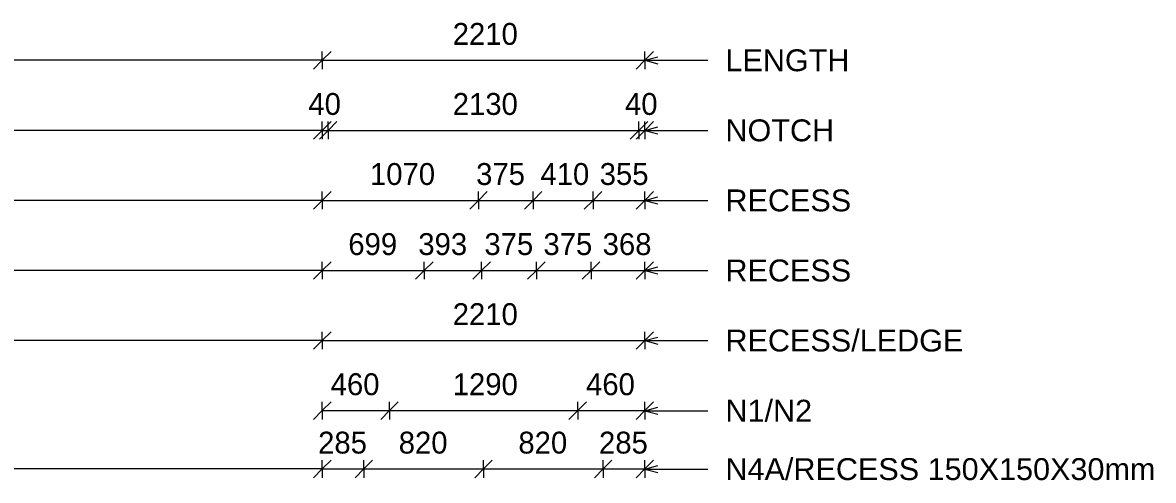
# Model space of a CAD drawing. Header units: millimetres. Extents: x -9471 to 9984, y -2794 to 13196.
# Drawn here: x -4792 to 2957, y 10060 to 13196 of the extents above; entities that cross this region are included whole.
import ezdxf

# ---------------------------------------------------------------- set-up
doc = ezdxf.new("R2010")
doc.units = ezdxf.units.MM
for name, color, linetype, lineweight in [('A-ANNO-DIMS', 211, 'Continuous', 9), ('A-ANNO-DIMS-60', 211, 'Continuous', 9), ('A-DETL-MBND', 5, 'Continuous', 18), ('G-ANNO-TEXT', 231, 'Continuous', 9)]:
    doc.layers.add(name, color=color, linetype=linetype, lineweight=lineweight)
doc.styles.add('Arial_1', font='arial.ttf', dxfattribs={"height": 150})
doc.styles.add('Nirmala UI Semilight', font='NirmalaS.ttf', dxfattribs={"height": 150})
doc.dimstyles.new('Arrow_Filled_-_2_5_NI_UI', dxfattribs={"dimscale": 304.8, "dimtxt": 157.104592, "dimasz": 0.393701, "dimexe": 0.19685, "dimexo": 0.0625, "dimgap": 0.19685, "dimtad": 1, "dimdec": 4, "dimzin": 0, "dimdsep": 46, "dimtxsty": 'Nirmala UI Semilight', "dimblk1": 'OBLIQUE', "dimblk2": 'OBLIQUE', "dimsah": 1, "dimcen": 0.09, "dimazin": 0, "dimtfac": 1, "dimtdec": 4, "dimtix": 1, "dimtmove": 2, "dimatfit": 3, "dimfxl": 0.19685, "dimfxlon": 1, "dimtvp": 1, "dimtolj": 1, "dimtzin": 0, "dimarcsym": 2})
doc.dimstyles.new('Arrow_Filled_-_2_5_NI_UI_1', dxfattribs={"dimscale": 304.8, "dimtxt": 157.104592, "dimasz": 0.393701, "dimexe": 0.19685, "dimexo": 0.0625, "dimgap": 0.19685, "dimtad": 1, "dimdec": 4, "dimzin": 0, "dimdsep": 46, "dimtxsty": 'Nirmala UI Semilight', "dimblk1": 'OBLIQUE', "dimblk2": 'OBLIQUE', "dimsah": 1, "dimcen": 0.09, "dimazin": 0, "dimtfac": 1, "dimtdec": 4, "dimtix": 1, "dimtmove": 0, "dimatfit": 3, "dimfxl": 0.19685, "dimfxlon": 1, "dimtvp": 1, "dimtolj": 1, "dimtzin": 0, "dimarcsym": 2})

# ---------------------------------------------------------------- blocks, each defined once
blk = doc.blocks.new('DIMBLOCK56-Elevation Front')
at = {"layer": 'A-ANNO-DIMS-60'}
for p, q in [((-2738.5, 10538.3), (-2678.5, 10598.3)), ((-2738.5, 10538.3), (-2738.5, 10598.3)), ((-2278.5, 10538.3), (-2218.5, 10598.3)), ((-2278.5, 10538.3), (-2278.5, 10598.3)), ((-2738.5, 10538.3), (-2798.5, 10478.3)), ((-2738.5, 10538.3), (-2278.5, 10538.3)), ((-2738.5, 10538.3), (-2738.5, 10478.3)), ((-2278.5, 10538.3), (-2338.5, 10478.3)), ((-2278.5, 10538.3), (-2278.5, 10478.3))]:
    blk.add_line(p, q, dxfattribs=at)
at = {"layer": 'A-ANNO-DIMS-60', "color": 0, "insert": (-2681.4, 10794), "char_height": 150, "width": 414.756, "attachment_point": 1, "line_spacing_factor": 1.142579, "style": 'Nirmala UI Semilight'}
blk.add_mtext('460', dxfattribs=at)
blk = doc.blocks.new('_Oblique')
at = {"color": 0, "linetype": 'ByBlock', "lineweight": -2}
blk.add_line((-0.5, -0.5), (0.5, 0.5), dxfattribs=at)
blk = doc.blocks.new('DIMBLOCK57-Elevation Front')
at = {"layer": 'A-ANNO-DIMS-60'}
for p, q in [((-2278.5, 10538.3), (-2218.5, 10598.3)), ((-2278.5, 10538.3), (-2278.5, 10598.3)), ((-988.5, 10538.3), (-928.5, 10598.3)), ((-988.5, 10538.3), (-988.5, 10598.3)), ((-2278.5, 10538.3), (-2338.5, 10478.3)), ((-2278.5, 10538.3), (-988.5, 10538.3)), ((-2278.5, 10538.3), (-2278.5, 10478.3)), ((-988.5, 10538.3), (-1048.5, 10478.3)), ((-988.5, 10538.3), (-988.5, 10478.3))]:
    blk.add_line(p, q, dxfattribs=at)
at = {"layer": 'A-ANNO-DIMS-60', "color": 0, "insert": (-1844.9, 10794), "char_height": 150, "width": 507.305, "attachment_point": 1, "line_spacing_factor": 1.142579, "style": 'Nirmala UI Semilight'}
blk.add_mtext('1290', dxfattribs=at)
blk = doc.blocks.new('DIMBLOCK58-Elevation Front')
at = {"layer": 'A-ANNO-DIMS-60'}
for p, q in [((-988.5, 10538.3), (-928.5, 10598.3)), ((-988.5, 10538.3), (-988.5, 10598.3)), ((-528.5, 10538.3), (-468.5, 10598.3)), ((-528.5, 10538.3), (-528.5, 10598.3)), ((-988.5, 10538.3), (-1048.5, 10478.3)), ((-988.5, 10538.3), (-528.5, 10538.3)), ((-988.5, 10538.3), (-988.5, 10478.3)), ((-528.5, 10538.3), (-588.5, 10478.3)), ((-528.5, 10538.3), (-528.5, 10478.3))]:
    blk.add_line(p, q, dxfattribs=at)
at = {"layer": 'A-ANNO-DIMS-60', "color": 0, "insert": (-931.4, 10794), "char_height": 150, "width": 414.756, "attachment_point": 1, "line_spacing_factor": 1.142579, "style": 'Nirmala UI Semilight'}
blk.add_mtext('460', dxfattribs=at)
blk = doc.blocks.new('DIMBLOCK59-Elevation Front')
at = {"layer": 'A-ANNO-DIMS-60'}
for p, q in [((-2738.5, 11018.3), (-2798.5, 10958.3)), ((-2738.5, 11018.3), (-2678.5, 11078.3)), ((-2738.5, 11018.3), (-2738.5, 11078.3)), ((-2738.5, 11018.3), (-528.5, 11018.3)), ((-2738.5, 11018.3), (-2738.5, 10958.3)), ((-528.5, 11018.3), (-588.5, 10958.3)), ((-528.5, 11018.3), (-468.5, 11078.3)), ((-528.5, 11018.3), (-528.5, 11078.3)), ((-528.5, 11018.3), (-528.5, 10958.3))]:
    blk.add_line(p, q, dxfattribs=at)
at = {"layer": 'A-ANNO-DIMS-60', "color": 0, "insert": (-1844.9, 11274), "char_height": 150, "width": 507.305, "attachment_point": 1, "line_spacing_factor": 1.142579, "style": 'Nirmala UI Semilight'}
blk.add_mtext('2210', dxfattribs=at)
blk = doc.blocks.new('DIMBLOCK65-Elevation Front')
at = {"layer": 'A-ANNO-DIMS-60'}
for p, q in [((-2738.5, 11498.3), (-2678.5, 11558.3)), ((-2738.5, 11498.3), (-2738.5, 11558.3)), ((-2039.5, 11498.3), (-1979.5, 11558.3)), ((-2039.5, 11498.3), (-2039.5, 11558.3)), ((-2738.5, 11498.3), (-2798.5, 11438.3)), ((-2738.5, 11498.3), (-2039.5, 11498.3)), ((-2738.5, 11498.3), (-2738.5, 11438.3)), ((-2039.5, 11498.3), (-2099.5, 11438.3)), ((-2039.5, 11498.3), (-2039.5, 11438.3))]:
    blk.add_line(p, q, dxfattribs=at)
at = {"layer": 'A-ANNO-DIMS-60', "color": 0, "insert": (-2560.4, 11754), "char_height": 150, "width": 411.328, "attachment_point": 1, "line_spacing_factor": 1.142579, "style": 'Nirmala UI Semilight'}
blk.add_mtext('699', dxfattribs=at)
blk = doc.blocks.new('DIMBLOCK66-Elevation Front')
at = {"layer": 'A-ANNO-DIMS-60'}
for p, q in [((-2039.5, 11498.3), (-1979.5, 11558.3)), ((-2039.5, 11498.3), (-2039.5, 11558.3)), ((-1646.8, 11498.3), (-1586.8, 11558.3)), ((-1646.8, 11498.3), (-1646.8, 11558.3)), ((-2039.5, 11498.3), (-2099.5, 11438.3)), ((-2039.5, 11498.3), (-1646.8, 11498.3)), ((-2039.5, 11498.3), (-2039.5, 11438.3)), ((-1646.8, 11498.3), (-1706.8, 11438.3)), ((-1646.8, 11498.3), (-1646.8, 11438.3))]:
    blk.add_line(p, q, dxfattribs=at)
at = {"layer": 'A-ANNO-DIMS-60', "color": 0, "insert": (-2080.7, 11754), "char_height": 150, "width": 411.328, "attachment_point": 1, "line_spacing_factor": 1.142579, "style": 'Nirmala UI Semilight'}
blk.add_mtext('393', dxfattribs=at)
blk = doc.blocks.new('DIMBLOCK67-Elevation Front')
at = {"layer": 'A-ANNO-DIMS-60'}
for p, q in [((-1646.8, 11498.3), (-1586.8, 11558.3)), ((-1646.8, 11498.3), (-1646.8, 11558.3)), ((-1271.8, 11498.3), (-1211.8, 11558.3)), ((-1271.8, 11498.3), (-1271.8, 11558.3)), ((-1646.8, 11498.3), (-1706.8, 11438.3)), ((-1646.8, 11498.3), (-1271.8, 11498.3)), ((-1646.8, 11498.3), (-1646.8, 11438.3)), ((-1271.8, 11498.3), (-1331.8, 11438.3)), ((-1271.8, 11498.3), (-1271.8, 11438.3))]:
    blk.add_line(p, q, dxfattribs=at)
at = {"layer": 'A-ANNO-DIMS-60', "color": 0, "insert": (-1627.8, 11754), "char_height": 150, "width": 404.473, "attachment_point": 1, "line_spacing_factor": 1.142579, "style": 'Nirmala UI Semilight'}
blk.add_mtext('375', dxfattribs=at)
blk = doc.blocks.new('DIMBLOCK68-Elevation Front')
at = {"layer": 'A-ANNO-DIMS-60'}
for p, q in [((-1271.8, 11498.3), (-1211.8, 11558.3)), ((-1271.8, 11498.3), (-1271.8, 11558.3)), ((-896.8, 11498.3), (-836.8, 11558.3)), ((-896.8, 11498.3), (-896.8, 11558.3)), ((-1271.8, 11498.3), (-1331.8, 11438.3)), ((-1271.8, 11498.3), (-896.8, 11498.3)), ((-1271.8, 11498.3), (-1271.8, 11438.3)), ((-896.8, 11498.3), (-956.8, 11438.3)), ((-896.8, 11498.3), (-896.8, 11438.3))]:
    blk.add_line(p, q, dxfattribs=at)
at = {"layer": 'A-ANNO-DIMS-60', "color": 0, "insert": (-1223.4, 11754), "char_height": 150, "width": 404.473, "attachment_point": 1, "line_spacing_factor": 1.142579, "style": 'Nirmala UI Semilight'}
blk.add_mtext('375', dxfattribs=at)
blk = doc.blocks.new('DIMBLOCK69-Elevation Front')
at = {"layer": 'A-ANNO-DIMS-60'}
for p, q in [((-896.8, 11498.3), (-836.8, 11558.3)), ((-896.8, 11498.3), (-896.8, 11558.3)), ((-528.5, 11498.3), (-468.5, 11558.3)), ((-528.5, 11498.3), (-528.5, 11558.3)), ((-896.8, 11498.3), (-956.8, 11438.3)), ((-896.8, 11498.3), (-528.5, 11498.3)), ((-896.8, 11498.3), (-896.8, 11438.3)), ((-528.5, 11498.3), (-588.5, 11438.3)), ((-528.5, 11498.3), (-528.5, 11438.3))]:
    blk.add_line(p, q, dxfattribs=at)
at = {"layer": 'A-ANNO-DIMS-60', "color": 0, "insert": (-817.5, 11754), "char_height": 150, "width": 411.328, "attachment_point": 1, "line_spacing_factor": 1.142579, "style": 'Nirmala UI Semilight'}
blk.add_mtext('368', dxfattribs=at)
blk = doc.blocks.new('DIMBLOCK79-Elevation Front')
at = {"layer": 'A-ANNO-DIMS-60'}
for p, q in [((-2738.5, 11978.3), (-2678.5, 12038.3)), ((-2738.5, 11978.3), (-2738.5, 12038.3)), ((-1668.5, 11978.3), (-1608.5, 12038.3)), ((-1668.5, 11978.3), (-1668.5, 12038.3)), ((-2738.5, 11978.3), (-2798.5, 11918.3)), ((-2738.5, 11978.3), (-1668.5, 11978.3)), ((-2738.5, 11978.3), (-2738.5, 11918.3)), ((-1668.5, 11978.3), (-1728.5, 11918.3)), ((-1668.5, 11978.3), (-1668.5, 11918.3))]:
    blk.add_line(p, q, dxfattribs=at)
at = {"layer": 'A-ANNO-DIMS-60', "color": 0, "insert": (-2412, 12234), "char_height": 150, "width": 500.45, "attachment_point": 1, "line_spacing_factor": 1.142579, "style": 'Nirmala UI Semilight'}
blk.add_mtext('1070', dxfattribs=at)
blk = doc.blocks.new('DIMBLOCK80-Elevation Front')
at = {"layer": 'A-ANNO-DIMS-60'}
for p, q in [((-1668.5, 11978.3), (-1608.5, 12038.3)), ((-1668.5, 11978.3), (-1668.5, 12038.3)), ((-1293.5, 11978.3), (-1233.5, 12038.3)), ((-1293.5, 11978.3), (-1293.5, 12038.3)), ((-1668.5, 11978.3), (-1728.5, 11918.3)), ((-1668.5, 11978.3), (-1293.5, 11978.3)), ((-1668.5, 11978.3), (-1668.5, 11918.3)), ((-1293.5, 11978.3), (-1353.5, 11918.3)), ((-1293.5, 11978.3), (-1293.5, 11918.3))]:
    blk.add_line(p, q, dxfattribs=at)
at = {"layer": 'A-ANNO-DIMS-60', "color": 0, "insert": (-1684.4, 12234), "char_height": 150, "width": 404.473, "attachment_point": 1, "line_spacing_factor": 1.142579, "style": 'Nirmala UI Semilight'}
blk.add_mtext('375', dxfattribs=at)
blk = doc.blocks.new('DIMBLOCK81-Elevation Front')
at = {"layer": 'A-ANNO-DIMS-60'}
for p, q in [((-1293.5, 11978.3), (-1233.5, 12038.3)), ((-1293.5, 11978.3), (-1293.5, 12038.3)), ((-883.1, 11978.3), (-823.1, 12038.3)), ((-883.1, 11978.3), (-883.1, 12038.3)), ((-1293.5, 11978.3), (-1353.5, 11918.3)), ((-1293.5, 11978.3), (-883.1, 11978.3)), ((-1293.5, 11978.3), (-1293.5, 11918.3)), ((-883.1, 11978.3), (-943.1, 11918.3)), ((-883.1, 11978.3), (-883.1, 11918.3))]:
    blk.add_line(p, q, dxfattribs=at)
at = {"layer": 'A-ANNO-DIMS-60', "color": 0, "insert": (-1244, 12234), "char_height": 150, "width": 373.623, "attachment_point": 1, "line_spacing_factor": 1.142579, "style": 'Nirmala UI Semilight'}
blk.add_mtext('410', dxfattribs=at)
blk = doc.blocks.new('DIMBLOCK82-Elevation Front')
at = {"layer": 'A-ANNO-DIMS-60'}
for p, q in [((-883.1, 11978.3), (-823.1, 12038.3)), ((-883.1, 11978.3), (-883.1, 12038.3)), ((-528.5, 11978.3), (-468.5, 12038.3)), ((-528.5, 11978.3), (-528.5, 12038.3)), ((-883.1, 11978.3), (-943.1, 11918.3)), ((-883.1, 11978.3), (-528.5, 11978.3)), ((-883.1, 11978.3), (-883.1, 11918.3)), ((-528.5, 11978.3), (-588.5, 11918.3)), ((-528.5, 11978.3), (-528.5, 11918.3))]:
    blk.add_line(p, q, dxfattribs=at)
at = {"layer": 'A-ANNO-DIMS-60', "color": 0, "insert": (-837.8, 12234), "char_height": 150, "width": 411.328, "attachment_point": 1, "line_spacing_factor": 1.142579, "style": 'Nirmala UI Semilight'}
blk.add_mtext('355', dxfattribs=at)
blk = doc.blocks.new('DIMBLOCK83-Elevation Front')
at = {"layer": 'A-ANNO-DIMS-60'}
for p, q in [((-2738.5, 12458.3), (-2678.5, 12518.3)), ((-2738.5, 12458.3), (-2738.5, 12518.3)), ((-2698.5, 12458.3), (-2638.5, 12518.3)), ((-2698.5, 12458.3), (-2698.5, 12518.3)), ((-2738.5, 12458.3), (-2798.5, 12398.3)), ((-2698.5, 12458.3), (-2758.5, 12398.3)), ((-2738.5, 12458.3), (-2698.5, 12458.3)), ((-2738.5, 12458.3), (-2738.5, 12398.3)), ((-2698.5, 12458.3), (-2698.5, 12398.3))]:
    blk.add_line(p, q, dxfattribs=at)
at = {"layer": 'A-ANNO-DIMS-60', "color": 0, "insert": (-2834.2, 12714), "char_height": 150, "width": 277.647, "attachment_point": 1, "line_spacing_factor": 1.142579, "style": 'Nirmala UI Semilight'}
blk.add_mtext('40', dxfattribs=at)
blk = doc.blocks.new('DIMBLOCK84-Elevation Front')
at = {"layer": 'A-ANNO-DIMS-60'}
for p, q in [((-2698.5, 12458.3), (-2638.5, 12518.3)), ((-2698.5, 12458.3), (-2698.5, 12518.3)), ((-568.5, 12458.3), (-508.5, 12518.3)), ((-568.5, 12458.3), (-568.5, 12518.3)), ((-2698.5, 12458.3), (-2758.5, 12398.3)), ((-2698.5, 12458.3), (-568.5, 12458.3)), ((-2698.5, 12458.3), (-2698.5, 12398.3)), ((-568.5, 12458.3), (-628.5, 12398.3)), ((-568.5, 12458.3), (-568.5, 12398.3))]:
    blk.add_line(p, q, dxfattribs=at)
at = {"layer": 'A-ANNO-DIMS-60', "color": 0, "insert": (-1844.9, 12714), "char_height": 150, "width": 507.305, "attachment_point": 1, "line_spacing_factor": 1.142579, "style": 'Nirmala UI Semilight'}
blk.add_mtext('2130', dxfattribs=at)
blk = doc.blocks.new('DIMBLOCK85-Elevation Front')
at = {"layer": 'A-ANNO-DIMS-60'}
for p, q in [((-568.5, 12458.3), (-508.5, 12518.3)), ((-568.5, 12458.3), (-568.5, 12518.3)), ((-528.5, 12458.3), (-468.5, 12518.3)), ((-528.5, 12458.3), (-528.5, 12518.3)), ((-568.5, 12458.3), (-628.5, 12398.3)), ((-528.5, 12458.3), (-588.5, 12398.3)), ((-568.5, 12458.3), (-528.5, 12458.3)), ((-568.5, 12458.3), (-568.5, 12398.3)), ((-528.5, 12458.3), (-528.5, 12398.3))]:
    blk.add_line(p, q, dxfattribs=at)
at = {"layer": 'A-ANNO-DIMS-60', "color": 0, "insert": (-664.2, 12714), "char_height": 150, "width": 277.647, "attachment_point": 1, "line_spacing_factor": 1.142579, "style": 'Nirmala UI Semilight'}
blk.add_mtext('40', dxfattribs=at)
blk = doc.blocks.new('DIMBLOCK86-Elevation Front')
at = {"layer": 'A-ANNO-DIMS-60'}
for p, q in [((-2738.5, 12938.3), (-2678.5, 12998.3)), ((-2738.5, 12938.3), (-2738.5, 12998.3)), ((-528.5, 12938.3), (-468.5, 12998.3)), ((-528.5, 12938.3), (-528.5, 12998.3)), ((-2738.5, 12938.3), (-2798.5, 12878.3)), ((-2738.5, 12938.3), (-528.5, 12938.3)), ((-2738.5, 12938.3), (-2738.5, 12878.3)), ((-528.5, 12938.3), (-588.5, 12878.3)), ((-528.5, 12938.3), (-528.5, 12878.3))]:
    blk.add_line(p, q, dxfattribs=at)
at = {"layer": 'A-ANNO-DIMS-60', "color": 0, "insert": (-1844.9, 13194), "char_height": 150, "width": 507.305, "attachment_point": 1, "line_spacing_factor": 1.142579, "style": 'Nirmala UI Semilight'}
blk.add_mtext('2210', dxfattribs=at)
blk = doc.blocks.new('DIMBLOCK91-Elevation Front')
at = {"layer": 'A-ANNO-DIMS-60'}
for p, q in [((-2738.5, 10138.3), (-2678.5, 10198.3)), ((-2738.5, 10138.3), (-2738.5, 10198.3)), ((-2453.5, 10138.3), (-2393.5, 10198.3)), ((-2453.5, 10138.3), (-2453.5, 10198.3)), ((-2738.5, 10138.3), (-2798.5, 10078.3)), ((-2738.5, 10138.3), (-2453.5, 10138.3)), ((-2738.5, 10138.3), (-2738.5, 10078.3)), ((-2453.5, 10138.3), (-2513.5, 10078.3)), ((-2453.5, 10138.3), (-2453.5, 10078.3))]:
    blk.add_line(p, q, dxfattribs=at)
at = {"layer": 'A-ANNO-DIMS-60', "color": 0, "insert": (-2767.4, 10394), "char_height": 150, "width": 411.328, "attachment_point": 1, "line_spacing_factor": 1.142579, "style": 'Nirmala UI Semilight'}
blk.add_mtext('285', dxfattribs=at)
blk = doc.blocks.new('DIMBLOCK92-Elevation Front')
at = {"layer": 'A-ANNO-DIMS-60'}
for p, q in [((-2453.5, 10138.3), (-2393.5, 10198.3)), ((-2453.5, 10138.3), (-2453.5, 10198.3)), ((-1633.5, 10138.3), (-1573.5, 10198.3)), ((-1633.5, 10138.3), (-1633.5, 10198.3)), ((-2453.5, 10138.3), (-2513.5, 10078.3)), ((-2453.5, 10138.3), (-1633.5, 10138.3)), ((-2453.5, 10138.3), (-2453.5, 10078.3)), ((-1633.5, 10138.3), (-1693.5, 10078.3)), ((-1633.5, 10138.3), (-1633.5, 10078.3))]:
    blk.add_line(p, q, dxfattribs=at)
at = {"layer": 'A-ANNO-DIMS-60', "color": 0, "insert": (-2214.9, 10394), "char_height": 150, "width": 411.328, "attachment_point": 1, "line_spacing_factor": 1.142579, "style": 'Nirmala UI Semilight'}
blk.add_mtext('820', dxfattribs=at)
blk = doc.blocks.new('DIMBLOCK93-Elevation Front')
at = {"layer": 'A-ANNO-DIMS-60'}
for p, q in [((-1633.5, 10138.3), (-1573.5, 10198.3)), ((-1633.5, 10138.3), (-1633.5, 10198.3)), ((-813.5, 10138.3), (-753.5, 10198.3)), ((-813.5, 10138.3), (-813.5, 10198.3)), ((-1633.5, 10138.3), (-1693.5, 10078.3)), ((-1633.5, 10138.3), (-813.5, 10138.3)), ((-1633.5, 10138.3), (-1633.5, 10078.3)), ((-813.5, 10138.3), (-873.5, 10078.3)), ((-813.5, 10138.3), (-813.5, 10078.3))]:
    blk.add_line(p, q, dxfattribs=at)
at = {"layer": 'A-ANNO-DIMS-60', "color": 0, "insert": (-1394.9, 10394), "char_height": 150, "width": 411.328, "attachment_point": 1, "line_spacing_factor": 1.142579, "style": 'Nirmala UI Semilight'}
blk.add_mtext('820', dxfattribs=at)
blk = doc.blocks.new('DIMBLOCK94-Elevation Front')
at = {"layer": 'A-ANNO-DIMS-60'}
for p, q in [((-813.5, 10138.3), (-753.5, 10198.3)), ((-813.5, 10138.3), (-813.5, 10198.3)), ((-528.5, 10138.3), (-468.5, 10198.3)), ((-528.5, 10138.3), (-528.5, 10198.3)), ((-813.5, 10138.3), (-873.5, 10078.3)), ((-813.5, 10138.3), (-528.5, 10138.3)), ((-813.5, 10138.3), (-813.5, 10078.3)), ((-528.5, 10138.3), (-588.5, 10078.3)), ((-528.5, 10138.3), (-528.5, 10078.3))]:
    blk.add_line(p, q, dxfattribs=at)
at = {"layer": 'A-ANNO-DIMS-60', "color": 0, "insert": (-842.4, 10394), "char_height": 150, "width": 411.328, "attachment_point": 1, "line_spacing_factor": 1.142579, "style": 'Nirmala UI Semilight'}
blk.add_mtext('285', dxfattribs=at)

msp = doc.modelspace()

# ---------------------------------------------------------------- linework, layer by layer
at = {"layer": 'A-DETL-MBND'}
for p, q in [((-2738.54611, 12938.32901), (-9213.42829, 12938.32901)), ((-2738.54611, 12458.32901), (-9213.42829, 12458.32901)), ((-2738.54611, 11978.32901), (-8733.42829, 11978.32901)), ((-2738.54611, 11498.32901), (-8253.42829, 11498.32901)), ((-2738.54611, 11018.32901), (-7773.42829, 11018.32901)), ((-2738.54611, 10138.32901), (-5453.32307, 10138.32901))]:
    msp.add_line(p, q, dxfattribs=at)
at = {"layer": 'G-ANNO-TEXT', "color": 7}
for p, q in [((-528.69385, 12938.26206), (-438.69385, 12962.37748)), ((-528.69385, 12938.26206), (-438.69385, 12914.14663)), ((-528.69385, 12938.26206), (-96.06699, 12938.26206)), ((-528.69385, 12458.26206), (-438.69385, 12482.37748)), ((-528.69385, 12458.26206), (-438.69385, 12434.14663)), ((-528.69385, 12458.26206), (-96.06699, 12458.26206)), ((-528.69385, 11978.26206), (-438.69385, 12002.37748)), ((-528.69385, 11978.26206), (-438.69385, 11954.14663)), ((-528.69385, 11978.26206), (-96.06699, 11978.26206)), ((-528.69385, 11498.26206), (-438.69385, 11522.37748)), ((-528.69385, 11498.26206), (-438.69385, 11474.14663)), ((-528.69385, 11498.26206), (-96.06699, 11498.26206)), ((-528.69385, 11018.28209), (-438.69385, 11042.39752)), ((-528.69385, 11018.28209), (-438.69385, 10994.16667)), ((-528.69385, 11018.28209), (-96.06699, 11018.28209)), ((-528.69385, 10537.42272), (-438.69385, 10561.53815)), ((-528.69385, 10537.42272), (-438.69385, 10513.30729)), ((-528.69385, 10537.42272), (-96.06699, 10537.42272)), ((-528.69385, 10137.42272), (-438.69385, 10161.53815)), ((-528.69385, 10137.42272), (-438.69385, 10113.30729)), ((-528.69385, 10137.42272), (-96.06699, 10137.42272))]:
    msp.add_line(p, q, dxfattribs=at)

# ---------------------------------------------------------------- texts
at = {"layer": 'G-ANNO-TEXT', "color": 7, "char_height": 150, "attachment_point": 1, "style": 'Arial_1'}
for s, insert, width in [('LENGTH', (23.93301, 13013.26206), 1029.36675), ('NOTCH', (23.93301, 12533.26206), 904.3035), ('RECESS', (23.93301, 12053.26206), 1038.987), ('RECESS', (23.93301, 11573.26206), 1038.987), ('RECESS/LEDGE', (23.93301, 11093.28209), 1967.341125), ('N1/N2', (23.93301, 10612.42272), 716.708625), ('N4A/RECESS 150X150X30mm', (23.93301, 10212.42272), 3559.4925)]:
    msp.add_mtext(s, dxfattribs=dict(at, insert=insert, width=width))

# ---------------------------------------------------------------- dimensions: what is measured, and where the dimension line sits
at = {"layer": 'A-ANNO-DIMS'}
for base, p1, p2, override, picture, middle in [((-528.54611, 12938.32901), (-2738.54611, 12878.32901), (-528.54611, 12878.32901), {"dimpost": '<>', "dimfxl": 2210}, 'DIMBLOCK86-Elevation Front', (-1633.54611, 13076.25788)), ((-2698.54611, 12458.32901), (-2738.54611, 12398.32901), (-2698.54611, 12398.32901), {"dimpost": '<>', "dimfxl": 40}, 'DIMBLOCK83-Elevation Front', (-2718.54611, 12595.83947)), ((-568.54611, 12458.32901), (-2698.54611, 12398.32901), (-568.54611, 12398.32901), {"dimpost": '<>', "dimfxl": 2130}, 'DIMBLOCK84-Elevation Front', (-1633.54611, 12596.31018)), ((-528.54611, 12458.32901), (-568.54611, 12398.32901), (-528.54611, 12398.32901), {"dimpost": '<>', "dimfxl": 40}, 'DIMBLOCK85-Elevation Front', (-548.54611, 12595.83947)), ((-1668.48442, 11978.32901), (-2738.54611, 11918.32901), (-1668.48442, 11918.32901), {"dimpost": '<>', "dimfxl": 1070.061688}, 'DIMBLOCK79-Elevation Front', (-2203.51526, 12116.25788)), ((-883.11461, 11978.32901), (-1293.48442, 11918.32901), (-883.11461, 11918.32901), {"dimpost": '<>', "dimfxl": 410.369804}, 'DIMBLOCK81-Elevation Front', (-1088.29952, 12116.25788)), ((-2039.47839, 11498.32901), (-2738.54611, 11438.32901), (-2039.47839, 11438.32901), {"dimpost": '<>', "dimfxl": 699.067714}, 'DIMBLOCK65-Elevation Front', (-2389.01225, 11635.89177)), ((-1271.76081, 11498.32901), (-1646.76081, 11438.32901), (-1271.76081, 11438.32901), {"dimpost": '<>', "dimfxl": 375}, 'DIMBLOCK67-Elevation Front', (-1459.26081, 11635.89177)), ((-528.54611, 11018.32901), (-2738.54611, 10958.32901), (-528.54611, 10958.32901), {"dimpost": '<>', "dimfxl": 2210}, 'DIMBLOCK59-Elevation Front', (-1633.54611, 11156.25788)), ((-2278.54611, 10538.32901), (-2738.54611, 10478.32901), (-2278.54611, 10478.32901), {"dimpost": '<>', "dimfxl": 460}, 'DIMBLOCK56-Elevation Front', (-2508.54611, 10675.89177)), ((-988.54611, 10538.32901), (-2278.54611, 10478.32901), (-988.54611, 10478.32901), {"dimpost": '<>', "dimfxl": 1290}, 'DIMBLOCK57-Elevation Front', (-1633.54611, 10676.31018)), ((-528.54611, 10538.32901), (-988.54611, 10478.32901), (-528.54611, 10478.32901), {"dimpost": '<>', "dimfxl": 460}, 'DIMBLOCK58-Elevation Front', (-758.54611, 10675.89177)), ((-2453.54611, 10138.32901), (-2738.54611, 10078.32901), (-2453.54611, 10078.32901), {"dimpost": '<>', "dimfxl": 285}, 'DIMBLOCK91-Elevation Front', (-2596.04611, 10275.83947)), ((-1633.54611, 10138.32901), (-2453.54611, 10078.32901), (-1633.54611, 10078.32901), {"dimpost": '<>', "dimfxl": 820}, 'DIMBLOCK92-Elevation Front', (-2043.54611, 10275.83947)), ((-813.54611, 10138.32901), (-1633.54611, 10078.32901), (-813.54611, 10078.32901), {"dimpost": '<>', "dimfxl": 820}, 'DIMBLOCK93-Elevation Front', (-1223.54611, 10275.83947)), ((-528.54611, 10138.32901), (-813.54611, 10078.32901), (-528.54611, 10078.32901), {"dimpost": '<>', "dimfxl": 285}, 'DIMBLOCK94-Elevation Front', (-671.04611, 10275.83947))]:
    dim = msp.add_linear_dim(base=base, p1=p1, p2=p2, dimstyle='Arrow_Filled_-_2_5_NI_UI_1', override=override, dxfattribs=at)
    dim.commit()
    dim.dimension.update_dxf_attribs({"geometry": picture, "text_midpoint": middle})
for base, p1, p2, override, picture, middle in [((-1293.48442, 11978.32901), (-1668.48442, 11918.32901), (-1293.48442, 11918.32901), {"dimpost": '<>', "dimfxl": 375}, 'DIMBLOCK80-Elevation Front', (-1482.11455, 12134.03217)), ((-528.54611, 11978.32901), (-883.11461, 11918.32901), (-528.54611, 11918.32901), {"dimpost": '<>', "dimfxl": 354.568508}, 'DIMBLOCK82-Elevation Front', (-632.10009, 12134.03217)), ((-1646.76081, 11498.32901), (-2039.47839, 11438.32901), (-1646.76081, 11438.32901), {"dimpost": '<>', "dimfxl": 392.717584}, 'DIMBLOCK66-Elevation Front', (-1875.06321, 11654.03217)), ((-896.76081, 11498.32901), (-1271.76081, 11438.32901), (-896.76081, 11438.32901), {"dimpost": '<>', "dimfxl": 375}, 'DIMBLOCK68-Elevation Front', (-1021.1893, 11654.03217)), ((-528.54611, 11498.32901), (-896.76081, 11438.32901), (-528.54611, 11438.32901), {"dimpost": '<>', "dimfxl": 368.214702}, 'DIMBLOCK69-Elevation Front', (-611.79509, 11654.03217))]:
    dim = msp.add_linear_dim(base=base, p1=p1, p2=p2, dimstyle='Arrow_Filled_-_2_5_NI_UI', override=override, dxfattribs=at)
    dim.commit()
    dim.dimension.update_dxf_attribs({"geometry": picture, "text_midpoint": middle, "dimtype": 160})

doc.saveas('drawing.dxf')
